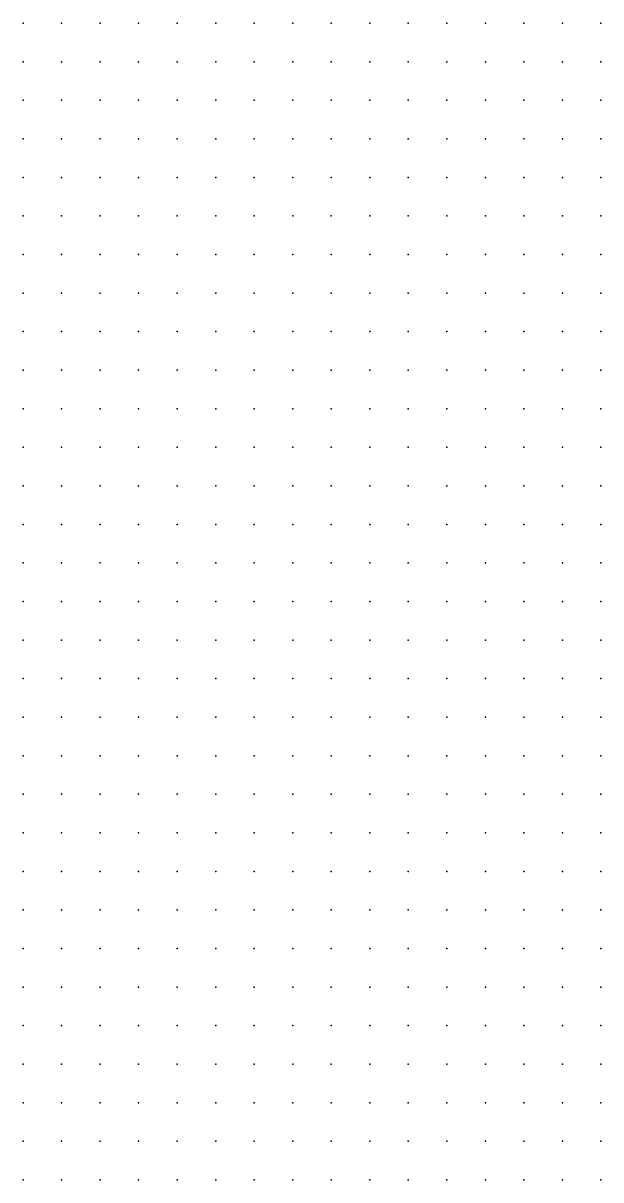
# Model space of a CAD drawing. Header units: metres. Extents: x 287878 to 288137, y 62805 to 63074.
# Drawn here: x 288008 to 288023, y 62834 to 62864 of the extents above; entities that cross this region are included whole.
import ezdxf

# ---------------------------------------------------------------- set-up
doc = ezdxf.new("R2010")
doc.units = ezdxf.units.M
doc.layers.add('SURVEY_INTERP', color=8, linetype='Continuous')

msp = doc.modelspace()

# ---------------------------------------------------------------- linework, layer by layer
at = {"layer": 'SURVEY_INTERP'}
for p in [(288008, 62864, 117.17), (288009, 62864, 117.174), (288010, 62864, 117.18), (288011, 62864, 117.189), (288012, 62864, 117.2), (288013, 62864, 117.216), (288014, 62864, 117.236), (288015, 62864, 117.261), (288016, 62864, 117.292), (288017, 62864, 117.331), (288018, 62864, 117.38), (288019, 62864, 117.442), (288020, 62864, 117.519), (288021, 62864, 117.619), (288022, 62864, 117.753), (288023, 62864, 117.944), (288008, 62863, 117.134), (288009, 62863, 117.137), (288010, 62863, 117.142), (288011, 62863, 117.149), (288012, 62863, 117.16), (288013, 62863, 117.174), (288014, 62863, 117.192), (288015, 62863, 117.214), (288016, 62863, 117.243), (288017, 62863, 117.279), (288018, 62863, 117.324), (288019, 62863, 117.381), (288020, 62863, 117.451), (288021, 62863, 117.542), (288022, 62863, 117.663), (288023, 62863, 117.833), (288008, 62862, 117.098), (288009, 62862, 117.099), (288010, 62862, 117.103), (288011, 62862, 117.109), (288012, 62862, 117.117), (288013, 62862, 117.129), (288014, 62862, 117.145), (288015, 62862, 117.165), (288016, 62862, 117.191), (288017, 62862, 117.223), (288018, 62862, 117.263), (288019, 62862, 117.313), (288020, 62862, 117.375), (288021, 62862, 117.452), (288022, 62862, 117.548), (288023, 62862, 117.666), (288008, 62861, 117.06), (288009, 62861, 117.06), (288010, 62861, 117.063), (288011, 62861, 117.067), (288012, 62861, 117.074), (288013, 62861, 117.084), (288014, 62861, 117.097), (288015, 62861, 117.114), (288016, 62861, 117.136), (288017, 62861, 117.164), (288018, 62861, 117.199), (288019, 62861, 117.242), (288020, 62861, 117.295), (288021, 62861, 117.359), (288022, 62861, 117.433), (288023, 62861, 117.513), (288008, 62860, 117.022), (288009, 62860, 117.021), (288010, 62860, 117.022), (288011, 62860, 117.024), (288012, 62860, 117.029), (288013, 62860, 117.037), (288014, 62860, 117.047), (288015, 62860, 117.061), (288016, 62860, 117.079), (288017, 62860, 117.103), (288018, 62860, 117.132), (288019, 62860, 117.169), (288020, 62860, 117.215), (288021, 62860, 117.271), (288022, 62860, 117.338), (288023, 62860, 117.409), (288008, 62859, 116.983), (288009, 62859, 116.981), (288010, 62859, 116.98), (288011, 62859, 116.981), (288012, 62859, 116.983), (288013, 62859, 116.988), (288014, 62859, 116.996), (288015, 62859, 117.007), (288016, 62859, 117.021), (288017, 62859, 117.04), (288018, 62859, 117.064), (288019, 62859, 117.096), (288020, 62859, 117.137), (288021, 62859, 117.193), (288022, 62859, 117.269), (288023, 62859, 117.372), (288008, 62858, 116.944), (288009, 62858, 116.94), (288010, 62858, 116.938), (288011, 62858, 116.936), (288012, 62858, 116.937), (288013, 62858, 116.939), (288014, 62858, 116.944), (288015, 62858, 116.951), (288016, 62858, 116.961), (288017, 62858, 116.975), (288018, 62858, 116.994), (288019, 62858, 117.02), (288020, 62858, 117.058), (288021, 62858, 117.116), (288022, 62858, 117.213), (288023, 62858, 117.39), (288008, 62857, 116.905), (288009, 62857, 116.9), (288010, 62857, 116.895), (288011, 62857, 116.892), (288012, 62857, 116.89), (288013, 62857, 116.89), (288014, 62857, 116.891), (288015, 62857, 116.895), (288016, 62857, 116.901), (288017, 62857, 116.91), (288018, 62857, 116.923), (288019, 62857, 116.943), (288020, 62857, 116.974), (288021, 62857, 117.028), (288022, 62857, 117.131), (288023, 62857, 117.355), (288008, 62856, 116.866), (288009, 62856, 116.859), (288010, 62856, 116.852), (288011, 62856, 116.847), (288012, 62856, 116.843), (288013, 62856, 116.84), (288014, 62856, 116.839), (288015, 62856, 116.839), (288016, 62856, 116.84), (288017, 62856, 116.844), (288018, 62856, 116.85), (288019, 62856, 116.862), (288020, 62856, 116.882), (288021, 62856, 116.918), (288022, 62856, 116.991), (288023, 62856, 117.141), (288008, 62855, 116.826), (288009, 62855, 116.818), (288010, 62855, 116.81), (288011, 62855, 116.803), (288012, 62855, 116.797), (288013, 62855, 116.791), (288014, 62855, 116.786), (288015, 62855, 116.783), (288016, 62855, 116.78), (288017, 62855, 116.778), (288018, 62855, 116.778), (288019, 62855, 116.779), (288020, 62855, 116.784), (288021, 62855, 116.795), (288022, 62855, 116.816), (288023, 62855, 116.844), (288008, 62854, 116.787), (288009, 62854, 116.777), (288010, 62854, 116.768), (288011, 62854, 116.759), (288012, 62854, 116.75), (288013, 62854, 116.742), (288014, 62854, 116.735), (288015, 62854, 116.728), (288016, 62854, 116.721), (288017, 62854, 116.714), (288018, 62854, 116.706), (288019, 62854, 116.698), (288020, 62854, 116.689), (288021, 62854, 116.676), (288022, 62854, 116.653), (288023, 62854, 116.605), (288008, 62853, 116.748), (288009, 62853, 116.737), (288010, 62853, 116.726), (288011, 62853, 116.715), (288012, 62853, 116.704), (288013, 62853, 116.694), (288014, 62853, 116.684), (288015, 62853, 116.674), (288016, 62853, 116.663), (288017, 62853, 116.652), (288018, 62853, 116.639), (288019, 62853, 116.622), (288020, 62853, 116.601), (288021, 62853, 116.571), (288022, 62853, 116.523), (288023, 62853, 116.444), (288008, 62852, 116.709), (288009, 62852, 116.697), (288010, 62852, 116.684), (288011, 62852, 116.672), (288012, 62852, 116.66), (288013, 62852, 116.647), (288014, 62852, 116.635), (288015, 62852, 116.622), (288016, 62852, 116.608), (288017, 62852, 116.593), (288018, 62852, 116.575), (288019, 62852, 116.553), (288020, 62852, 116.524), (288021, 62852, 116.484), (288022, 62852, 116.425), (288023, 62852, 116.339), (288008, 62851, 116.671), (288009, 62851, 116.657), (288010, 62851, 116.643), (288011, 62851, 116.629), (288012, 62851, 116.616), (288013, 62851, 116.602), (288014, 62851, 116.587), (288015, 62851, 116.572), (288016, 62851, 116.556), (288017, 62851, 116.538), (288018, 62851, 116.517), (288019, 62851, 116.492), (288020, 62851, 116.458), (288021, 62851, 116.414), (288022, 62851, 116.352), (288023, 62851, 116.263), (288008, 62850, 116.633), (288009, 62850, 116.618), (288010, 62850, 116.603), (288011, 62850, 116.588), (288012, 62850, 116.573), (288013, 62850, 116.557), (288014, 62850, 116.542), (288015, 62850, 116.525), (288016, 62850, 116.507), (288017, 62850, 116.487), (288018, 62850, 116.465), (288019, 62850, 116.437), (288020, 62850, 116.403), (288021, 62850, 116.359), (288022, 62850, 116.298), (288023, 62850, 116.212), (288008, 62849, 116.596), (288009, 62849, 116.58), (288010, 62849, 116.564), (288011, 62849, 116.547), (288012, 62849, 116.531), (288013, 62849, 116.515), (288014, 62849, 116.498), (288015, 62849, 116.48), (288016, 62849, 116.461), (288017, 62849, 116.44), (288018, 62849, 116.417), (288019, 62849, 116.39), (288020, 62849, 116.357), (288021, 62849, 116.316), (288022, 62849, 116.262), (288023, 62849, 116.188), (288008, 62848, 116.559), (288009, 62848, 116.542), (288010, 62848, 116.525), (288011, 62848, 116.508), (288012, 62848, 116.491), (288013, 62848, 116.473), (288014, 62848, 116.455), (288015, 62848, 116.437), (288016, 62848, 116.417), (288017, 62848, 116.397), (288018, 62848, 116.374), (288019, 62848, 116.348), (288020, 62848, 116.318), (288021, 62848, 116.282), (288022, 62848, 116.238), (288023, 62848, 116.182), (288008, 62847, 116.523), (288009, 62847, 116.505), (288010, 62847, 116.487), (288011, 62847, 116.469), (288012, 62847, 116.451), (288013, 62847, 116.433), (288014, 62847, 116.415), (288015, 62847, 116.396), (288016, 62847, 116.377), (288017, 62847, 116.356), (288018, 62847, 116.335), (288019, 62847, 116.311), (288020, 62847, 116.285), (288021, 62847, 116.255), (288022, 62847, 116.22), (288023, 62847, 116.178), (288008, 62846, 116.488), (288009, 62846, 116.469), (288010, 62846, 116.45), (288011, 62846, 116.432), (288012, 62846, 116.413), (288013, 62846, 116.395), (288014, 62846, 116.376), (288015, 62846, 116.357), (288016, 62846, 116.338), (288017, 62846, 116.319), (288018, 62846, 116.299), (288019, 62846, 116.279), (288020, 62846, 116.257), (288021, 62846, 116.234), (288022, 62846, 116.207), (288023, 62846, 116.176), (288008, 62845, 116.453), (288009, 62845, 116.434), (288010, 62845, 116.414), (288011, 62845, 116.395), (288012, 62845, 116.376), (288013, 62845, 116.357), (288014, 62845, 116.338), (288015, 62845, 116.32), (288016, 62845, 116.302), (288017, 62845, 116.284), (288018, 62845, 116.267), (288019, 62845, 116.251), (288020, 62845, 116.235), (288021, 62845, 116.22), (288022, 62845, 116.203), (288023, 62845, 116.181), (288008, 62844, 116.419), (288009, 62844, 116.399), (288010, 62844, 116.379), (288011, 62844, 116.359), (288012, 62844, 116.34), (288013, 62844, 116.321), (288014, 62844, 116.302), (288015, 62844, 116.284), (288016, 62844, 116.267), (288017, 62844, 116.251), (288018, 62844, 116.238), (288019, 62844, 116.227), (288020, 62844, 116.219), (288021, 62844, 116.217), (288022, 62844, 116.217), (288023, 62844, 116.211), (288008, 62843, 116.385), (288009, 62843, 116.364), (288010, 62843, 116.344), (288011, 62843, 116.324), (288012, 62843, 116.304), (288013, 62843, 116.285), (288014, 62843, 116.267), (288015, 62843, 116.25), (288016, 62843, 116.234), (288017, 62843, 116.22), (288018, 62843, 116.21), (288019, 62843, 116.205), (288020, 62843, 116.209), (288021, 62843, 116.226), (288022, 62843, 116.26), (288023, 62843, 116.299), (288008, 62842, 116.352), (288009, 62842, 116.331), (288010, 62842, 116.31), (288011, 62842, 116.289), (288012, 62842, 116.269), (288013, 62842, 116.25), (288014, 62842, 116.232), (288015, 62842, 116.216), (288016, 62842, 116.201), (288017, 62842, 116.19), (288018, 62842, 116.184), (288019, 62842, 116.185), (288020, 62842, 116.199), (288021, 62842, 116.239), (288022, 62842, 116.325), (288023, 62842, 116.487), (288008, 62841, 116.319), (288009, 62841, 116.297), (288010, 62841, 116.276), (288011, 62841, 116.255), (288012, 62841, 116.235), (288013, 62841, 116.216), (288014, 62841, 116.198), (288015, 62841, 116.182), (288016, 62841, 116.169), (288017, 62841, 116.159), (288018, 62841, 116.156), (288019, 62841, 116.161), (288020, 62841, 116.183), (288021, 62841, 116.236), (288022, 62841, 116.356), (288023, 62841, 116.638), (288008, 62840, 116.287), (288009, 62840, 116.264), (288010, 62840, 116.243), (288011, 62840, 116.222), (288012, 62840, 116.201), (288013, 62840, 116.182), (288014, 62840, 116.164), (288015, 62840, 116.148), (288016, 62840, 116.136), (288017, 62840, 116.128), (288018, 62840, 116.126), (288019, 62840, 116.134), (288020, 62840, 116.157), (288021, 62840, 116.205), (288022, 62840, 116.297), (288023, 62840, 116.453), (288008, 62839, 116.255), (288009, 62839, 116.232), (288010, 62839, 116.21), (288011, 62839, 116.188), (288012, 62839, 116.167), (288013, 62839, 116.148), (288014, 62839, 116.13), (288015, 62839, 116.114), (288016, 62839, 116.102), (288017, 62839, 116.094), (288018, 62839, 116.093), (288019, 62839, 116.101), (288020, 62839, 116.123), (288021, 62839, 116.164), (288022, 62839, 116.223), (288023, 62839, 116.277), (288008, 62838, 116.223), (288009, 62838, 116.2), (288010, 62838, 116.177), (288011, 62838, 116.155), (288012, 62838, 116.134), (288013, 62838, 116.114), (288014, 62838, 116.095), (288015, 62838, 116.08), (288016, 62838, 116.067), (288017, 62838, 116.059), (288018, 62838, 116.057), (288019, 62838, 116.065), (288020, 62838, 116.087), (288021, 62838, 116.129), (288022, 62838, 116.2), (288023, 62838, 116.311), (288008, 62837, 116.192), (288009, 62837, 116.168), (288010, 62837, 116.145), (288011, 62837, 116.122), (288012, 62837, 116.1), (288013, 62837, 116.079), (288014, 62837, 116.061), (288015, 62837, 116.044), (288016, 62837, 116.031), (288017, 62837, 116.021), (288018, 62837, 116.019), (288019, 62837, 116.025), (288020, 62837, 116.045), (288021, 62837, 116.091), (288022, 62837, 116.188), (288023, 62837, 116.403), (288008, 62836, 116.161), (288009, 62836, 116.137), (288010, 62836, 116.112), (288011, 62836, 116.089), (288012, 62836, 116.066), (288013, 62836, 116.045), (288014, 62836, 116.025), (288015, 62836, 116.008), (288016, 62836, 115.993), (288017, 62836, 115.982), (288018, 62836, 115.977), (288019, 62836, 115.979), (288020, 62836, 115.995), (288021, 62836, 116.032), (288022, 62836, 116.11), (288023, 62836, 116.254), (288008, 62835, 116.131), (288009, 62835, 116.105), (288010, 62835, 116.08), (288011, 62835, 116.056), (288012, 62835, 116.033), (288013, 62835, 116.01), (288014, 62835, 115.99), (288015, 62835, 115.971), (288016, 62835, 115.954), (288017, 62835, 115.941), (288018, 62835, 115.932), (288019, 62835, 115.93), (288020, 62835, 115.936), (288021, 62835, 115.955), (288022, 62835, 115.991), (288023, 62835, 116.036), (288008, 62834, 116.101), (288009, 62834, 116.074), (288010, 62834, 116.049), (288011, 62834, 116.024), (288012, 62834, 115.999), (288013, 62834, 115.976), (288014, 62834, 115.954), (288015, 62834, 115.933), (288016, 62834, 115.915), (288017, 62834, 115.899), (288018, 62834, 115.886), (288019, 62834, 115.878), (288020, 62834, 115.874), (288021, 62834, 115.876), (288022, 62834, 115.88), (288023, 62834, 115.879)]:
    msp.add_point(p, dxfattribs=at)

doc.saveas('drawing.dxf')
